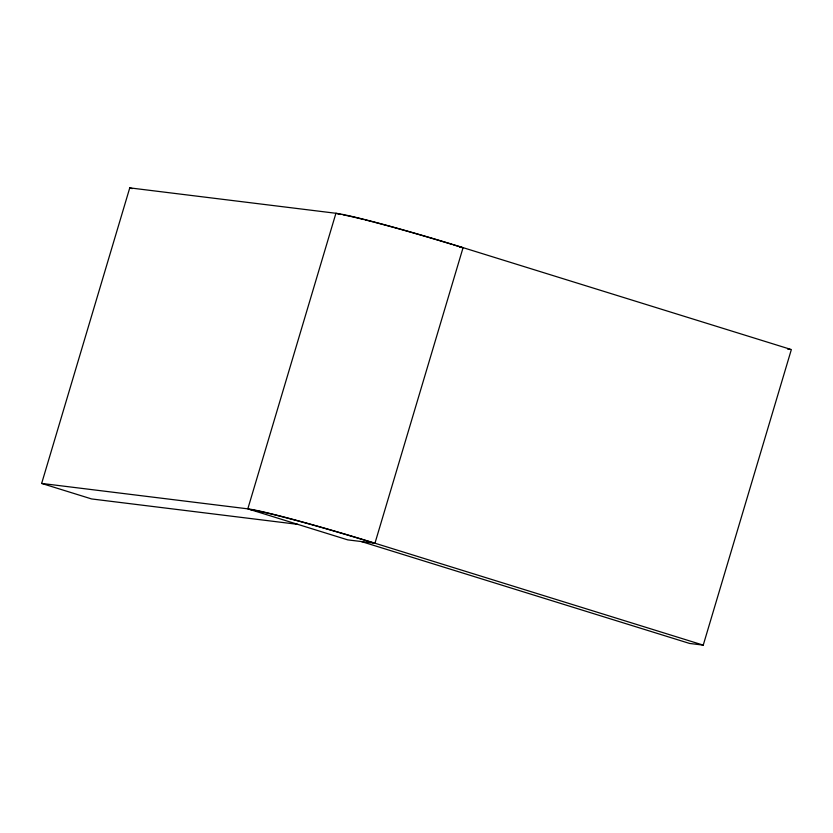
<?xml version="1.0" encoding="UTF-8"?>
<svg xmlns="http://www.w3.org/2000/svg" width="833" height="833" viewBox="0 0 833 833"><rect width="100%" height="100%" fill="white"/><g stroke="black" fill="none" stroke-linecap="round" stroke-linejoin="round"><path stroke-width="1.25" d="M297.777 524.353L91.609 498.946L41.65 483.432L129.761 187.873L335.928 213.279A108.051 4.717 16.6 0 1 463.075 247.651L791.35 349.568L703.239 645.127L689.62 643.451L361.345 541.544M459.722 247.245L463.075 247.651L374.954 543.22L347.725 539.867L247.817 508.848L41.65 483.432M787.633 349.11L790.111 349.412M339.625 214.425L335.928 213.279L247.817 508.848A108.051 4.717 16.6 0 1 374.954 543.22L703.239 645.127M129.761 187.873L132.197 188.622M338.781 214.164A104.958 4.582 16.6 0 1 340.864 214.466M343.071 214.852A104.958 4.582 16.6 0 1 345.226 215.268M346.403 215.508A104.958 4.582 16.6 0 1 363.782 219.527M365.01 219.829A104.958 4.582 16.6 0 1 372.872 221.838M374.048 222.14A104.958 4.582 16.6 0 1 452.007 244.392M453.152 244.746A104.958 4.582 16.6 0 1 462.294 247.557M250.671 509.734A104.958 4.582 16.6 0 1 374.184 543.126"/></g></svg>
